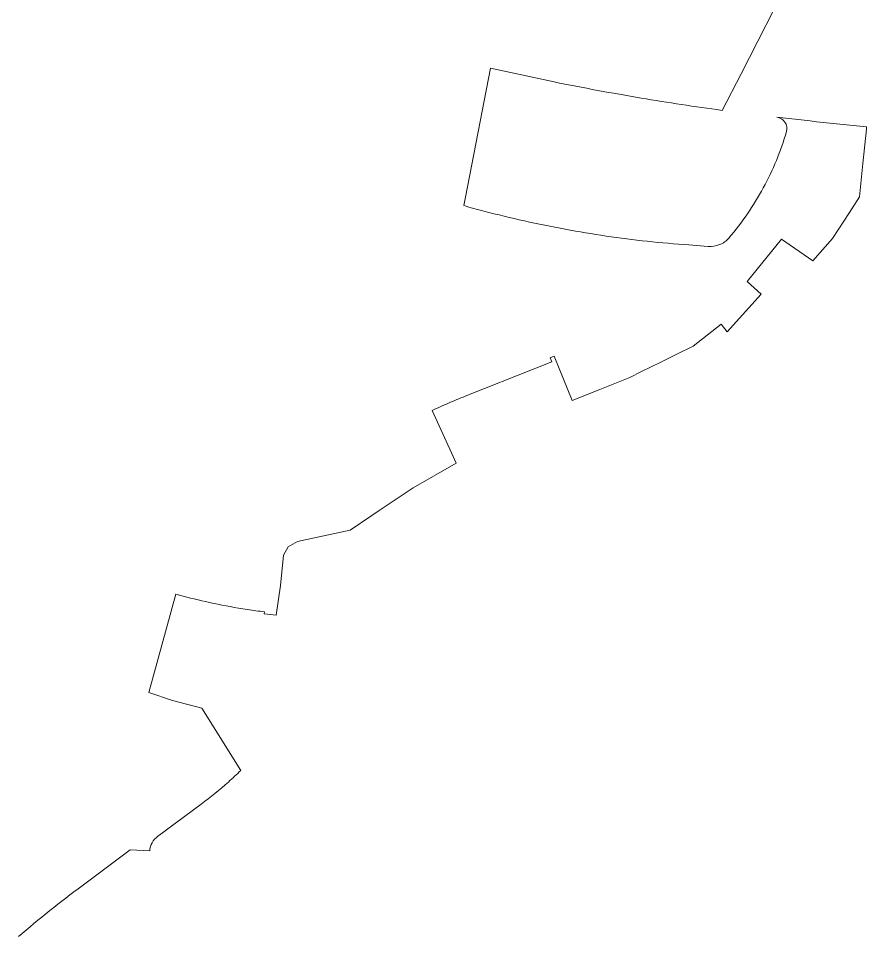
# Model space of a CAD drawing. Header units: metres. Extents: x 2683404 to 2684427, y 1250406 to 1251451.
# Drawn here: x 2683986.4 to 2684357.5, y 1250643.6 to 1251045.2 of the extents above; entities that cross this region are included whole.
import ezdxf

# ---------------------------------------------------------------- set-up
doc = ezdxf.new("R2010")
doc.units = ezdxf.units.M
doc.linetypes.add('AUSGEZOGEN', pattern=[0])
doc.layers.add('84__01940', color=8, linetype='AUSGEZOGEN', lineweight=13)

# ---------------------------------------------------------------- blocks, each defined once
blk = doc.blocks.new('COMPLEXOBJECT_134')
at = {"layer": '84__01940', "color": 8, "linetype": 'AUSGEZOGEN', "lineweight": 18, "transparency": 33554687}
for p, q in [((-2046.3, -204.15), (-2046.3, -204.15)), ((-2008.21, -211.18), (-2008.21, -211.18)), ((-1972.84, -216.56), (-1972.84, -216.56)), ((-1945.31, -221.71), (-1945.31, -221.71)), ((-1944.62, -225.87), (-1944.62, -225.87)), ((-1954.78, -250.48), (-1954.78, -250.48)), ((-2023.55, -271.51), (-2023.55, -271.51)), ((-1969.84, -272.42), (-1969.84, -272.42)), ((-2005.52, -273.82), (-2005.52, -273.82)), ((-1987.38, -275.44), (-1987.38, -275.44)), ((-1978.87, -276.08), (-1987.38, -275.44)), ((-1978.87, -276.08), (-1978.87, -276.08)), ((-1973.93, -275.27), (-1973.93, -275.27)), ((-2092.51, -344.62), (-2092.51, -344.62)), ((-2085.22, -341.59), (-2085.22, -341.59)), ((-2099.71, -347.83), (-2099.71, -347.83)), ((-2211.83, -428.12), (-2211.83, -428.12)), ((-2198.84, -431.41), (-2198.84, -431.41)), ((-2184.41, -434.23), (-2184.41, -434.23)), ((-2180.44, -434.86), (-2180.44, -434.86)), ((-2183.41, -505.27), (-2183.41, -505.27)), ((-2219.76, -534.07), (-2200.73, -520.06)), ((-2200.73, -520.06), (-2200.73, -520.06)), ((-2219.76, -534.07), (-2219.76, -534.07)), ((-2222.19, -536.83), (-2222.19, -536.83)), ((-2252.81, -555.65), (-2252.81, -555.65))]:
    blk.add_line(p, q, dxfattribs=at)
for points in [[(-1972.84, -216.56), (-1964.39, -200.54), (-1942.78, -157.84)], [(-2085.86, -258.23), (-2085.13, -254.48), (-2074.17, -198.08), (-2046.3, -204.15)], [(-2085.22, -341.59), (-2076.7, -338.2), (-2047.35, -326.5), (-2048.04, -324.77), (-2046.21, -324.05), (-2038.44, -343.51), (-2026.25, -338.6), (-2013.21, -333.36), (-2008.02, -330.81), (-1999.55, -326.65), (-1992.6, -323.24), (-1985.48, -319.75), (-1973.2, -310.12), (-1970.59, -313.47), (-1955.66, -296.95), (-1961.9, -291.35), (-1946.77, -272.91), (-1933.08, -282.42), (-1924.53, -272.62), (-1917.11, -261.23), (-1912.68, -254.4), (-1912.53, -252.91), (-1911.19, -239.79), (-1909.65, -224.74), (-1909.55, -223.74), (-1931.48, -221.52), (-1934.21, -221.2), (-1948.91, -219.57)], [(-2173.03, -435.88), (-2173.13, -436.68), (-2167.88, -437.34), (-2166.07, -424.37), (-2164.67, -411.03), (-2162.64, -407.52), (-2158.56, -405.16), (-2135.57, -400.11), (-2126.12, -393.79), (-2122.8, -391.56), (-2107.96, -381.63), (-2089.2, -370.81), (-2091.24, -366.36), (-2099.71, -347.83)], [(-2183.41, -505.27), (-2200.5, -477.99), (-2213.29, -474.6), (-2223.65, -471.16), (-2211.83, -428.12)], [(-2252.81, -555.65), (-2231.74, -539.98), (-2223.24, -540.41)]]:
    blk.add_lwpolyline(points, dxfattribs=at)
for centre, radius, start, end in [((-1807.82, 981.12), 1209.02, 258.62396, 260.45967), ((-1808.79, 979.41), 1207.17, 260.49179, 262.18977), ((-1949.5, -224.66), 5.12, 35.1227, 83.4051), ((-1949.44, -224.53), 5, 344.4792, 34.3561), ((-2066.97, -189.76), 127.57, 331.5737, 343.5543), ((-2066.76, -189.76), 127.38, 319.5369, 331.5292), ((-1952.62, 216.38), 492.95, 254.3186, 255.382), ((-1951.32, 220.87), 497.63, 255.3675, 257.4659), ((-1950.51, 221.11), 498.04, 257.3813, 259.4753), ((-1951.69, 219.55), 496.29, 259.5767, 261.6748), ((-1951.45, 219.54), 496.32, 261.6466, 263.7452), ((-1978.02, -265.04), 11.02, 291.7862, 317.9342), ((-1952.15, 220.82), 497.51, 263.8415, 265.9389), ((-1978.13, -265.12), 10.99, 266.1459, 292.4776), ((-1976.31, -614.94), 294.25, 113.2614, 114.7964), ((-1977.05, -612.97), 292.14, 111.7326, 113.2804), ((-2143.19, -184.1), 253.49, 254.2878, 257.3184), ((-2142.94, -183.8), 253.84, 257.2794, 260.5989), ((-2137.55, -152.95), 285.15, 260.5423, 261.3493), ((-2140.61, -171.84), 266.02, 261.3891, 263.0005), ((-2306.78, -378.38), 176.97, 311.8019, 314.1938), ((-2306.32, -378.88), 176.29, 306.7951, 311.7989), ((-2214.65, -541), 8.61, 126.4035, 151.0545), ((-2214.65, -541.01), 8.61, 151.0081, 176.0605), ((-1929.94, -988.65), 540.12, 126.7108, 130.498)]:
    blk.add_arc(centre, radius, start, end, dxfattribs=at)
blk = doc.blocks.new('COMPLEXOBJECT_135')
at = {"layer": '84__01940', "color": 8, "linetype": 'AUSGEZOGEN', "lineweight": 18, "transparency": 33554687}
for p, q in [((-2368.45, 229.54), (-2368.45, 229.54)), ((-2362.99, 229.39), (-2362.99, 229.39)), ((-2328.2, 229.96), (-2328.2, 229.96)), ((-2314.45, 228.03), (-2314.45, 228.03)), ((-2299.09, 224.62), (-2299.09, 224.62)), ((-2330.01, 146.71), (-2330.01, 146.71)), ((-2331.1, 127.54), (-2331.1, 127.54)), ((-2331.6, 124.06), (-2331.6, 124.06)), ((-2439.49, 109.79), (-2438.71, 112.46)), ((-2438.71, 112.46), (-2438.71, 112.46)), ((-2438.42, 114.14), (-2438.42, 114.14)), ((-2439.49, 109.79), (-2439.49, 109.79)), ((-2423.34, 103.66), (-2423.34, 103.66)), ((-2335.01, 104.16), (-2335.01, 104.16)), ((-2408.12, 95.47), (-2408.12, 95.47)), ((-2398.1, 89.2), (-2408.12, 95.47)), ((-2337.43, 92.18), (-2338.94, 85.35)), ((-2337.43, 92.18), (-2337.43, 92.18)), ((-2392.62, 85.87), (-2392.62, 85.87)), ((-2387.05, 82.68), (-2387.05, 82.68)), ((-2429.5, 60.94), (-2429.5, 60.94)), ((-2432.66, 36.4), (-2432.66, 36.4)), ((-2432.58, 33.91), (-2432.58, 33.91)), ((-2431.59, 23.86), (-2431.59, 23.86)), ((-2429.1, 12.84), (-2429.1, 12.84)), ((-2426.91, 6.38), (-2426.91, 6.38)), ((-2426.91, 6.38), (-2424.06, -1.13)), ((-2424.06, -1.13), (-2424.06, -1.13)), ((-2427.15, -7.65), (-2427.15, -7.65)), ((-2424.2, -5.05), (-2424.2, -5.05)), ((-2432.13, -199.81), (-2432.13, -199.81)), ((-2428.87, -202.15), (-2428.87, -202.15)), ((-2428.39, -206.14), (-2428.39, -206.14)), ((-2437.64, -229.61), (-2437.64, -229.61))]:
    blk.add_line(p, q, dxfattribs=at)
for points in [[(-2368.45, 229.54), (-2371.63, 197.28), (-2370, 194.15), (-2369.72, 193.62), (-2376.45, 190.12), (-2376.97, 189.25), (-2367.79, 178.5), (-2356.62, 165.43), (-2357.03, 164.77), (-2330.7, 159.35)], [(-2328.2, 229.96), (-2329.85, 228.62), (-2331.15, 228.65), (-2347.07, 229.02), (-2362.99, 229.39)], [(-2297.51, 34.3), (-2294.32, 32.69), (-2294.02, 33.65), (-2288.61, 51.29), (-2283.03, 69.45), (-2282, 72.8), (-2280.12, 79.54), (-2284.1, 80.57), (-2287.3, 84.01), (-2280.88, 97.35), (-2286.35, 98.61), (-2287.32, 98.86), (-2301.56, 102.59), (-2303.28, 103.05), (-2299.32, 118.18), (-2297.2, 126.28), (-2295.01, 134.67), (-2291.11, 149.56), (-2295.99, 158.27), (-2299.03, 180.6), (-2301.67, 190.4), (-2304.9, 202.37), (-2299.09, 224.62)], [(-2438.42, 114.14), (-2466.45, 119.88), (-2470.75, 97.44), (-2470.86, 96.45), (-2472.59, 81.22), (-2475.77, 72.26), (-2478.94, 63.3), (-2455.95, 62.87), (-2430.5, 61.01), (-2429.5, 60.94)], [(-2342.98, 68.87), (-2358.64, 76.84), (-2387.05, 82.68)], [(-2442.38, -238.97), (-2443.24, -238.47), (-2452.8, -232.9), (-2467.09, -224.52), (-2473.1, -248.76), (-2472.45, -249.23), (-2475.12, -252.3), (-2486.63, -250.4), (-2491.6, -271.26), (-2492.86, -276.56), (-2484.14, -286.53), (-2481.66, -289.38), (-2472.1, -300.27), (-2455.22, -319.59), (-2453.72, -318.22), (-2447.3, -312.91), (-2435.82, -300.16), (-2429.54, -289.67), (-2424.36, -279.51), (-2422.17, -274.6), (-2405.7, -237.77), (-2391.02, -204.94), (-2387.08, -196.12), (-2387.02, -195.64), (-2386.72, -192.43), (-2385.3, -177.75), (-2384.46, -177.83), (-2379.83, -174.75), (-2373.99, -156.06), (-2366.03, -158.54), (-2362.82, -159.54), (-2360.92, -139), (-2354.32, -139.64), (-2347.52, -111.96), (-2357.64, -109.48), (-2353.03, -93.12), (-2352.73, -92.17), (-2345.57, -69.36), (-2344.11, -64.76), (-2343.57, -63.05), (-2337.05, -42.44), (-2324.12, -46.5), (-2316.3, -22.32), (-2315.55, -19.92), (-2309.9, -21.68), (-2307.4, -13.7), (-2302.49, 2), (-2302.73, 2.14), (-2302.11, 3.33), (-2315.17, 9.94), (-2307.02, 26.14), (-2301.98, 36.57), (-2297.51, 34.3)], [(-2427.15, -7.65), (-2416.96, -11.11), (-2416.18, -11.74), (-2399.78, -24.91), (-2412.74, -41.01), (-2411.53, -42), (-2414.47, -42.57), (-2417.79, -56.05), (-2409.3, -58.12), (-2409.55, -59.14), (-2403.44, -60.66), (-2401.54, -66.26), (-2403.9, -76.02), (-2402.86, -76.27), (-2403.69, -79.69), (-2403.92, -80.66), (-2407.65, -97.25), (-2415.89, -95.23), (-2416.13, -96.2), (-2416.73, -98.65), (-2419.31, -109.18), (-2423.22, -125.16), (-2427.43, -124.11), (-2434.16, -145.72), (-2441.4, -168.92), (-2444.8, -186.1), (-2445, -187.1), (-2459.19, -184.29), (-2461.14, -194.12), (-2432.13, -199.81)]]:
    blk.add_lwpolyline(points, dxfattribs=at)
for centre, radius, start, end in [((-2360.03, 436.65), 207.28, 267.6714, 269.1813), ((-2348.49, 35.46), 195.56, 79.9751, 84.0436), ((-2349.13, 35.45), 195.68, 75.1826, 79.7906), ((-2472.97, 145.25), 142.96, 0.5867, 5.662), ((-2472.65, 145.21), 142.65, 352.8865, 0.6055), ((-2468.22, 145.47), 138.29, 351.0955, 352.5521), ((-2852.03, 203.01), 526.38, 349.1756, 351.3736), ((-2436.49, 112.95), 2.27, 148.301, 192.4202), ((-2478.36, -16.92), 132.53, 65.4707, 72.9452), ((-2478.27, -16.68), 132.29, 57.9762, 65.4641), ((-2849.13, 201.85), 523.32, 347.9032, 349.2416), ((-2261.51, 307.66), 257.64, 237.9843, 239.4114), ((-2262.73, 305.92), 255.53, 239.448, 240.8873), ((-2855.23, 203.1), 529.54, 345.3165, 347.1518), ((-2353.15, 41.73), 78.74, 165.8784, 166.7076), ((-2344.96, 37.59), 87.68, 165.3018, 177.1654), ((-2344.95, 37.25), 87.72, 176.9404, 180.5495), ((-2346.41, 37.93), 86.26, 181.0127, 182.6676), ((-2345.12, 37.44), 87.53, 182.3086, 188.9217), ((-2344.91, 37.64), 87.77, 189.0275, 196.4074), ((-2345.67, 37.47), 87, 196.4455, 200.9444), ((-2428.73, -2.93), 5.01, 334.886, 21.0232), ((-2428.91, -2.68), 5.28, 289.5024, 333.2614), ((-2433.18, -204.7), 5, 30.5947, 77.9484), ((-2433.18, -204.69), 5, 343.2132, 30.5517), ((-2612.6, -146.76), 193.54, 338.5857, 342.135), ((-2612.63, -147.43), 193.32, 334.843, 338.7712), ((-2612.61, -146.9), 193.53, 331.5936, 334.6999)]:
    blk.add_arc(centre, radius, start, end, dxfattribs=at)

msp = doc.modelspace()

# ---------------------------------------------------------------- block references
at = {"layer": '84__01940', "color": 8, "linetype": 'AUSGEZOGEN', "lineweight": 18, "transparency": 33554687}
for name in ['COMPLEXOBJECT_135', 'COMPLEXOBJECT_134']:
    msp.add_blockref(name, (2686267.09, 1251221.52), dxfattribs=at)

doc.saveas('drawing.dxf')
